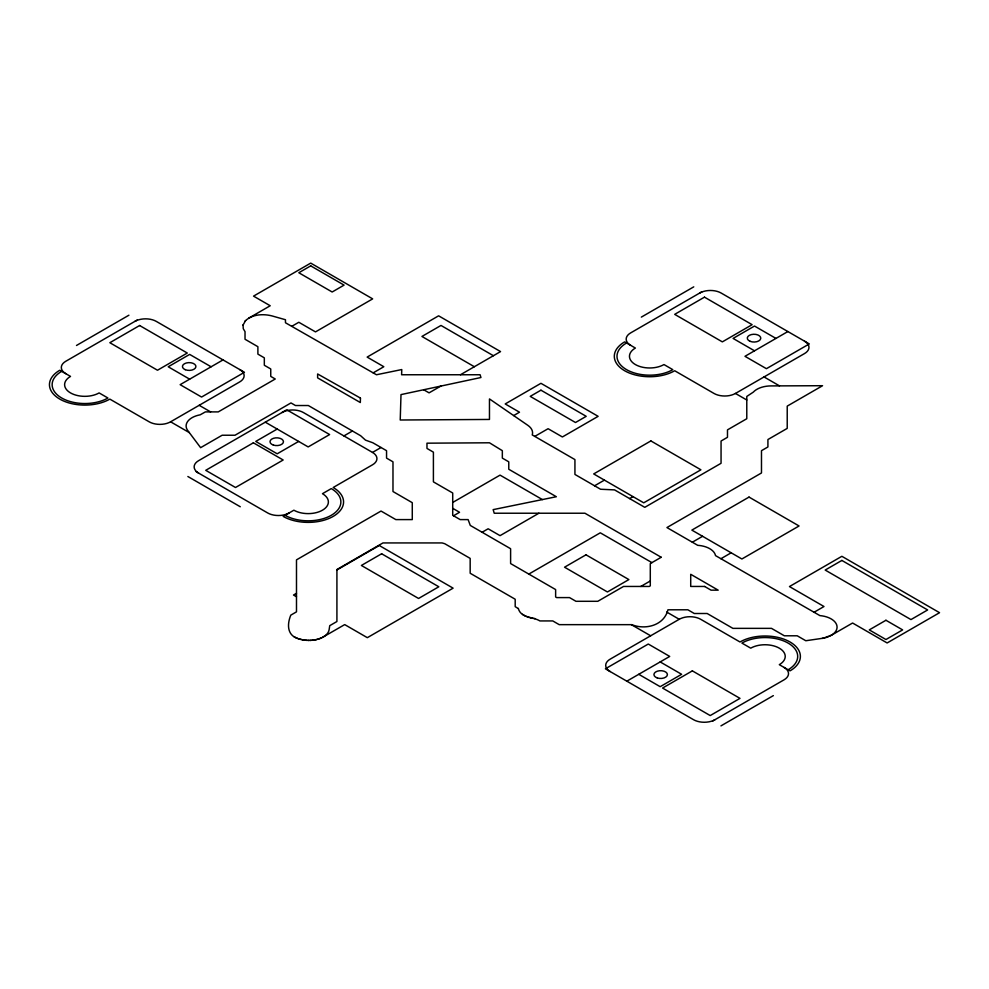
<?xml version="1.0" encoding="UTF-8"?>
<svg xmlns="http://www.w3.org/2000/svg" width="989" height="989" viewBox="0 0 989 989"><rect width="100%" height="100%" fill="white"/><g stroke="black" fill="none" stroke-linecap="round" stroke-linejoin="round"><path stroke-width="1.48" d="M518.323 608.594L515.195 606.665L515.195 599.235L470.171 573.249L470.171 558.389L444.729 543.703L442.095 542.936L382.966 542.936L336.915 569.528L336.915 621.525L329.745 625.666L329.102 629.783A20.213 11.67 0 0 1 323.378 636.916C316.196 640.872 307.381 641.28 299.58 639.067C287.638 636.384 286.513 625.629 290.791 615.146L296.49 611.857L296.49 559.861L381.025 511.053L395.835 519.596L412.277 519.596L412.277 502.684L392.979 491.533L392.979 461.826L386.551 458.117L386.551 450.687L372.853 442.775L365.51 440.142L360.639 435.729L308.333 405.527L295.464 405.527L290.976 402.931L235.023 435.234L222.154 435.234L200.619 447.671L187.786 430.574A20.213 11.67 0 0 1 200.161 414.824L205.403 411.894L218.272 411.894L275.251 378.997L270.751 376.401L270.751 368.971L264.323 365.262L264.323 357.833L257.894 354.124L257.894 346.694L245.025 339.264L245.025 331.624L243.269 328.731L243.047 324.874M242.935 325.307L245.569 320.572M245.185 320.943C252.158 314.279 263.049 313.624 271.987 315.911L285.462 319.731L285.462 322.76L376.475 374.757L401.769 369.552L401.608 374.757L480.098 374.757L480.951 377.514L401.002 394.599L400.224 420.004L489.468 419.447L489.468 398.926L527.842 425.332A20.213 11.67 0 0 1 532.502 433.85L532.243 434.937L574.93 459.588L574.93 474.436L600.57 489.246L614.552 489.889L644.779 507.332L721.055 463.297L721.055 441.02L727.484 437.299L727.484 429.869L746.782 418.73L746.782 396.453L753.297 392.139A20.213 11.67 0 0 1 771.061 385.908L822.551 385.71L787.219 406.12L787.219 428.398L767.921 439.536L767.921 446.966L761.481 450.687L761.481 472.965L666.932 527.557L697.74 545.335L699.235 545.458A20.213 11.67 0 0 1 715.232 554.569L715.504 555.595L819.893 615.603A20.213 11.67 0 0 1 835.915 623.255A20.213 11.67 0 0 1 831.774 635.012L823.59 638.152L805.8 640.736L797.221 635.791L784.351 635.791L771.494 628.361L732.898 628.361L707.16 613.501L694.29 613.501L687.862 609.793L667.946 609.793C664.027 625.703 645.187 630.104 631.786 624.665L559.205 624.652L552.777 620.931L539.907 620.931C533.046 616.654 520.956 618.224 518.285 608.458M248.746 318.161L270.22 305.749L253.543 296.131L310.719 263.111L372.668 298.876L315.491 331.896L298.814 322.266L291.743 326.345M76.487 345.47L128.904 315.207M137.248 320.016L65.769 361.282A15.156 8.753 0 0 0 65.769 373.669M223.02 359.909L180.134 384.672L201.571 397.046L244.456 372.284L156.299 321.4A15.156 8.753 0 0 0 134.863 321.4M61.714 371.332A32.686 18.865 0 0 0 61.714 398.011A32.686 18.865 0 0 0 107.937 398.011L99.123 392.917A20.213 11.67 0 0 1 70.528 392.917A20.213 11.67 0 0 1 70.528 376.413L59.81 370.232A35.381 20.423 0 0 0 59.81 399.111A35.381 20.423 0 0 0 109.841 399.111L149.154 421.809A15.156 8.753 0 0 0 170.603 421.809L239.697 381.915A15.156 8.753 0 0 0 239.697 369.54M373.174 372.865L383.819 366.721L367.142 357.091L438.609 315.825L500.558 351.589L460.441 374.757M277.204 429.053L255.755 441.428L277.204 453.803L298.641 441.428M343.912 435.926L352.443 430.994M440.797 386.093L429.078 392.856L423.7 389.753M281.964 412.537A15.156 8.753 0 0 1 303.413 412.537L372.507 452.43L381.037 447.498M641.342 317.11L693.759 286.847M702.091 291.656L630.623 332.922A15.156 8.753 0 0 0 630.623 345.309M513.662 415.578L519.509 412.203L505.206 403.945L540.946 383.312L598.135 416.332L562.395 436.965L548.091 428.707L534.777 436.396M452.715 502.461L500.051 475.128L542.392 499.581M296.49 593.301L293.486 595.032L296.49 596.763M336.915 569.948L379.257 545.508L453.11 588.158L367.339 637.67L344.704 624.603L322.587 637.336M453.518 515.764L459.551 512.277L452.715 508.321M787.862 331.55L744.977 356.312L766.426 368.687L809.311 343.925L721.154 293.041A15.156 8.753 0 0 0 699.705 293.041M482.1 532.267L488.146 528.781L500.051 535.655L538.894 513.229M626.569 342.973A32.686 18.865 0 0 0 626.569 369.651A32.686 18.865 0 0 0 672.792 369.651L663.978 364.558A20.213 11.67 0 0 1 635.383 364.558A20.213 11.67 0 0 1 635.383 348.054L624.665 341.873A35.381 20.423 0 0 0 624.665 370.751A35.381 20.423 0 0 0 674.696 370.751L714.009 393.449A15.156 8.753 0 0 0 735.445 393.449L804.539 353.555A15.156 8.753 0 0 0 804.539 341.18M594.587 485.784L604.415 480.122M629.61 498.58L632.997 496.626M528.806 574.09L600.286 532.811L651.924 562.63M692.325 542.219L702.573 536.298M640.81 586.452L650.292 580.976M720.907 558.723L731.168 552.802M788.122 669.763A32.686 18.865 0 0 0 788.122 643.085A32.686 18.865 0 0 0 741.911 643.085L750.725 648.166A20.213 11.67 0 0 1 779.307 648.166A20.213 11.67 0 0 1 779.307 664.67L790.026 670.863A35.381 20.423 0 0 0 790.026 641.985A35.381 20.423 0 0 0 739.995 641.985L700.682 619.287A15.156 8.753 0 0 0 679.245 619.287L610.151 659.169A15.156 8.753 0 0 0 610.151 671.556M626.828 681.186L669.714 656.424L648.277 644.037L605.392 668.799L693.536 719.695A15.156 8.753 0 0 0 714.985 719.695M813.848 612.376L823.998 606.517L789.457 586.564L841.862 556.3L939.55 612.698L887.133 642.961L852.592 623.021L830.748 635.606M712.599 721.068L784.079 679.802A15.156 8.753 0 0 0 784.079 667.427M720.944 725.889L773.349 695.626M321.858 637.72L321.066 638.066M830.018 635.989L829.252 636.347M320.263 638.412L319.422 638.709M828.448 636.693L827.62 637.015M318.569 639.005L317.679 639.253M826.779 637.299L825.902 637.571M316.777 639.5L315.85 639.698M824.999 637.818L824.084 638.029M314.91 639.883L313.958 640.031M823.145 638.226L822.205 638.387M312.907 640.18L312.017 640.254M311.028 640.34L310.039 640.378M309.05 640.402L308.061 640.378M306.986 640.353L306.083 640.266M535.024 618.595L534.048 618.484M305.02 640.18L304.142 640.056M533.096 618.348L532.131 618.187M303.178 639.908L302.251 639.722M531.204 618.001L530.277 617.791M301.311 639.537L300.409 639.29M529.387 617.544L528.509 617.284M299.444 639.03L298.666 638.758M527.656 616.988L526.828 616.679M297.813 638.461L297.009 638.128M526.024 616.332L525.258 615.974M296.206 637.781L295.476 637.398M524.516 615.591L523.811 615.195M294.673 636.99L294.067 636.595M775.957 338.423L754.508 326.049L733.072 338.423L754.508 350.811M764.04 376.945L779.505 385.871M735.445 393.449L746.782 399.989M493.412 355.719L440.995 325.455L421.932 336.458L474.349 366.721M666.66 612.018L679.245 619.287M211.102 366.783L189.653 354.408L168.217 366.783L189.653 379.17M631.353 624.652L650.651 635.791M265.287 422.167L308.172 446.929L329.621 434.554L286.736 409.792L198.579 460.689A15.156 8.753 0 0 0 198.579 473.063M660.182 661.925L681.631 674.3L660.182 686.687L638.746 674.3M199.185 405.305L210.608 411.894M170.603 421.809L189.319 432.613M196.193 471.691L267.673 512.957A15.156 8.753 0 0 0 289.109 512.957M187.861 476.5L240.278 506.764M523.144 614.762L522.501 614.33M285.067 515.294A32.686 18.865 0 0 0 331.29 515.294A32.686 18.865 0 0 0 331.29 488.603L322.463 493.696A20.213 11.67 0 0 1 322.463 510.2A20.213 11.67 0 0 1 293.881 510.2L283.163 516.394A35.381 20.423 0 0 0 333.194 516.394A35.381 20.423 0 0 0 333.194 487.503L372.507 464.805A15.156 8.753 0 0 0 372.507 452.43M360.453 398.097L360.317 402.535L317.617 377.872L317.617 373.966L360.453 398.097M139.622 325.517L109.841 342.713L157.498 370.232L187.28 353.036L139.622 325.517M310.719 265.868L298.814 272.741L332.168 292.002L344.073 285.116L310.719 265.868M253.382 442.8L205.724 470.319L235.506 487.503L283.163 459.996L253.382 442.8M540.946 390.185L530.228 396.379L575.499 422.513L586.217 416.332L540.946 390.185M704.477 297.157L674.696 314.354L722.341 341.873L752.122 324.676L704.477 297.157M381.63 553.766L361.381 565.461L418.57 598.469L438.819 586.774L381.63 553.766M650.873 440.921L593.697 473.929L643.728 502.82L700.904 469.8L650.873 440.921M585.995 554.817L564.546 567.204L607.431 591.966L628.88 579.579L585.995 554.817M749.032 497.084L691.855 530.104L741.886 558.983L799.063 525.975L749.032 497.084M661.208 557.264L650.292 563.569L650.292 585.859L649.266 586.452L623.54 586.452L597.801 601.3L575.957 601.3L569.528 597.591L556.659 597.591L555.633 596.997L555.633 589.568L510.608 563.569L510.608 548.722L470.294 525.443L468.106 519.596L460.169 519.596L452.715 515.294L452.715 493.004L433.405 481.866L433.405 452.158L426.976 448.437L426.976 443.183L489.468 442.788L502.338 450.687L502.338 458.117L508.766 461.826L508.766 469.256L556.35 496.725L493.152 509.632L494.228 513.229L584.944 513.229L661.208 557.264M841.862 560.429L825.185 570.06L910.956 619.584L927.633 609.953L841.862 560.429M692.349 670.863L662.568 688.06L710.213 715.566L739.995 698.37L692.349 670.863M885.946 620.264L869.269 629.894L885.946 639.524L902.623 629.894L885.946 620.264M704.613 586.452L690.718 586.452L690.718 574.3L718.187 590.161L711.042 590.161L704.613 586.452M750.107 341.316A6.738 3.894 0 0 0 760.739 338.535A6.738 3.894 0 0 0 751.257 334.603A6.738 3.894 0 0 0 750.107 341.316M657.289 677.947A6.738 3.894 0 0 0 667.402 674.585A6.738 3.894 0 0 0 657.289 671.21A6.738 3.894 0 0 0 657.289 677.947M185.252 369.676A6.738 3.894 0 0 0 195.884 366.894A6.738 3.894 0 0 0 186.402 362.963A6.738 3.894 0 0 0 185.252 369.676M273.36 445.075A6.738 3.894 0 0 0 283.46 441.7A6.738 3.894 0 0 0 273.36 438.337A6.738 3.894 0 0 0 273.36 445.075"/></g></svg>
